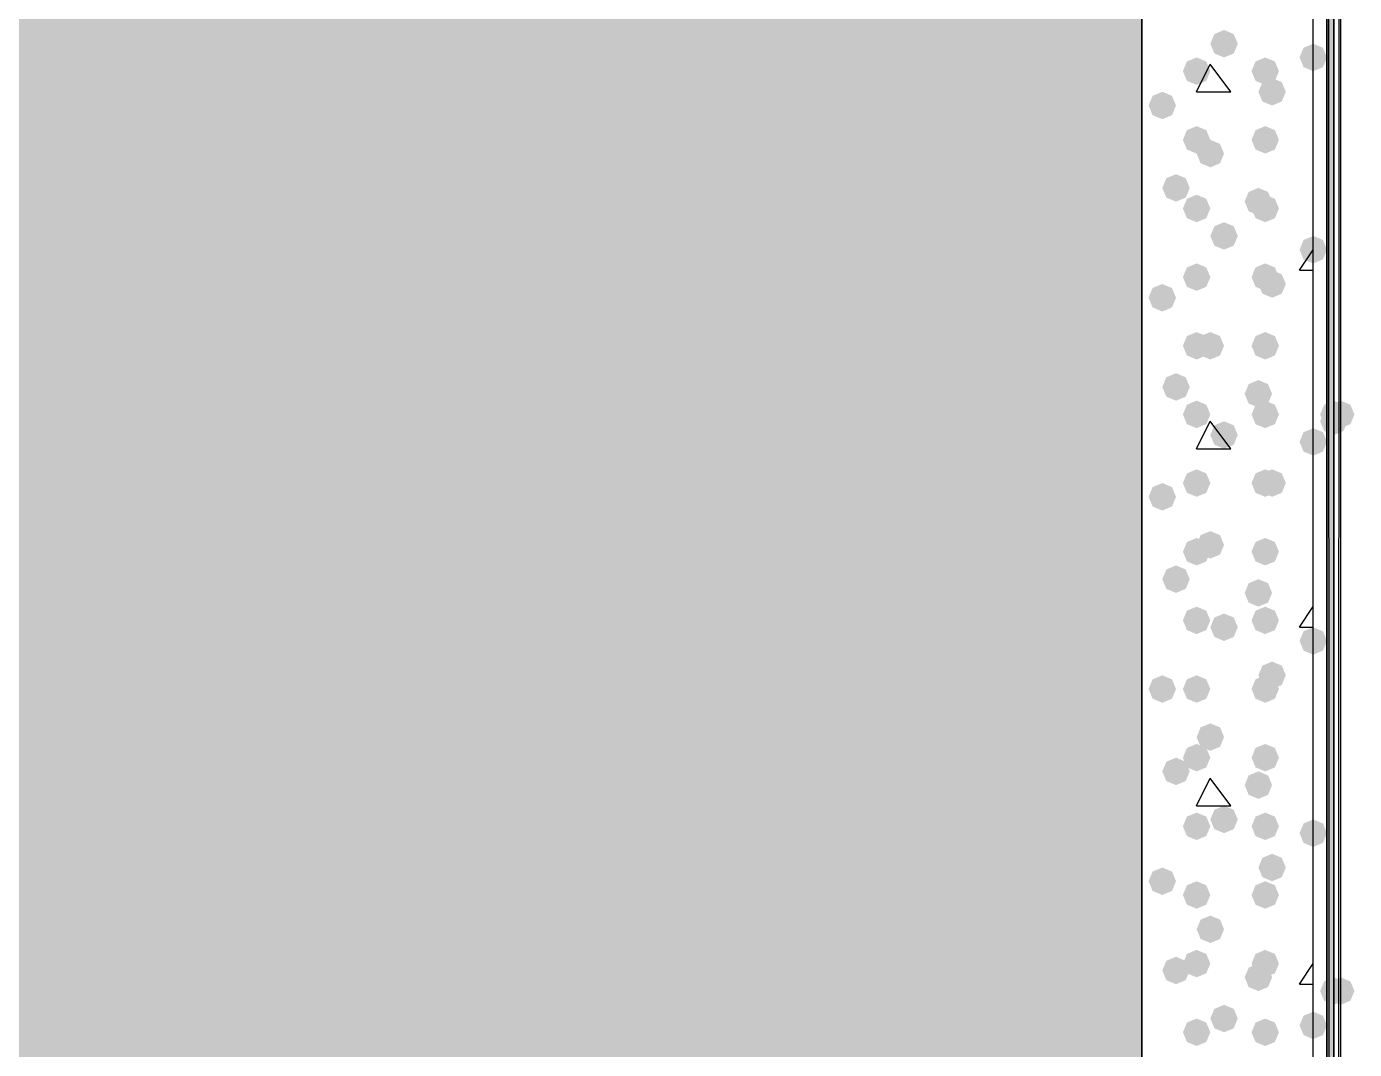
# Model space of a CAD drawing. Header units: millimetres. Extents: x 0 to 420, y 0 to 297.
# Drawn here: x 372.64 to 380.83, y 188.7 to 195.01 of the extents above; entities that cross this region are included whole.
import ezdxf

# ---------------------------------------------------------------- set-up
doc = ezdxf.new("R2010")
doc.units = ezdxf.units.MM
doc.layers.get('0').update_dxf_attribs({"linetype": 'CONTINUOUS'})

msp = doc.modelspace()

# ---------------------------------------------------------------- hatches: boundary and pattern name
at = {"true_color": 0x000007}
h = msp.add_hatch(color=0, dxfattribs=at)
h.paths.add_polyline_path([(380.703667, 228.049667), (380.661333, 228.049667), (380.703667, 84.455)], flags=0)
h.paths.add_polyline_path([(380.661333, 228.049667), (380.703667, 84.455), (380.661333, 84.455)], flags=0)
at = {"true_color": 0x000008}
h = msp.add_hatch(color=0, dxfattribs=at)
h.paths.add_polyline_path([(379.518333, 204.639333), (218.101333, 204.639333), (379.518333, 185.547)], flags=0)
h.paths.add_polyline_path([(218.101333, 204.639333), (379.518333, 185.547), (218.101333, 185.547)], flags=0)
for points in [[(380.111, 194.902667), (380.086129, 194.842871), (380.026333, 194.818), (379.966537, 194.842871), (379.941667, 194.902667), (379.966537, 194.962462), (380.026333, 194.987333), (380.086129, 194.962463)], [(380.661333, 194.818), (380.636462, 194.758204), (380.576667, 194.733333), (380.516871, 194.758204), (380.492, 194.818), (380.516871, 194.877796), (380.576667, 194.902667), (380.636462, 194.877796)], [(379.941667, 194.733333), (379.916796, 194.673537), (379.857, 194.648667), (379.797204, 194.673537), (379.772333, 194.733333), (379.797204, 194.793129), (379.857, 194.818), (379.916796, 194.793129)], [(380.365, 194.733333), (380.340129, 194.673537), (380.280333, 194.648667), (380.220537, 194.673537), (380.195667, 194.733333), (380.220537, 194.793129), (380.280333, 194.818), (380.340129, 194.793129)], [(380.407333, 194.606333), (380.382462, 194.546537), (380.322667, 194.521667), (380.262871, 194.546537), (380.238, 194.606333), (380.262871, 194.666129), (380.322667, 194.691), (380.382462, 194.666129)], [(379.73, 194.521667), (379.705129, 194.461871), (379.645333, 194.437), (379.585537, 194.461871), (379.560667, 194.521667), (379.585537, 194.581462), (379.645333, 194.606333), (379.705129, 194.581463)], [(379.941667, 194.31), (379.916796, 194.250204), (379.857, 194.225333), (379.797204, 194.250204), (379.772333, 194.31), (379.797204, 194.369796), (379.857, 194.394667), (379.916796, 194.369796)], [(380.365, 194.31), (380.340129, 194.250204), (380.280333, 194.225333), (380.220537, 194.250204), (380.195667, 194.31), (380.220537, 194.369796), (380.280333, 194.394667), (380.340129, 194.369796)], [(380.026333, 194.225333), (380.001463, 194.165537), (379.941667, 194.140667), (379.881871, 194.165537), (379.857, 194.225333), (379.881871, 194.285129), (379.941667, 194.31), (380.001462, 194.285129)], [(379.814667, 194.013667), (379.789796, 193.953871), (379.73, 193.929), (379.670204, 193.953871), (379.645333, 194.013667), (379.670204, 194.073462), (379.73, 194.098333), (379.789796, 194.073463)], [(380.322667, 193.929), (380.297796, 193.869204), (380.238, 193.844333), (380.178204, 193.869204), (380.153333, 193.929), (380.178204, 193.988796), (380.238, 194.013667), (380.297796, 193.988796)], [(379.941667, 193.886667), (379.916796, 193.826871), (379.857, 193.802), (379.797204, 193.826871), (379.772333, 193.886667), (379.797204, 193.946462), (379.857, 193.971333), (379.916796, 193.946463)], [(380.365, 193.886667), (380.340129, 193.826871), (380.280333, 193.802), (380.220537, 193.826871), (380.195667, 193.886667), (380.220537, 193.946462), (380.280333, 193.971333), (380.340129, 193.946463)], [(380.111, 193.717333), (380.086129, 193.657537), (380.026333, 193.632667), (379.966537, 193.657537), (379.941667, 193.717333), (379.966537, 193.777129), (380.026333, 193.802), (380.086129, 193.777129)], [(380.661333, 193.632667), (380.636462, 193.572871), (380.576667, 193.548), (380.516871, 193.572871), (380.492, 193.632667), (380.516871, 193.692462), (380.576667, 193.717333), (380.636462, 193.692463)], [(379.941667, 193.463333), (379.916796, 193.403537), (379.857, 193.378667), (379.797204, 193.403537), (379.772333, 193.463333), (379.797204, 193.523129), (379.857, 193.548), (379.916796, 193.523129)], [(380.365, 193.463333), (380.340129, 193.403537), (380.280333, 193.378667), (380.220537, 193.403537), (380.195667, 193.463333), (380.220537, 193.523129), (380.280333, 193.548), (380.340129, 193.523129)], [(380.407333, 193.421), (380.382462, 193.361204), (380.322667, 193.336333), (380.262871, 193.361204), (380.238, 193.421), (380.262871, 193.480796), (380.322667, 193.505667), (380.382462, 193.480796)], [(379.73, 193.336333), (379.705129, 193.276537), (379.645333, 193.251667), (379.585537, 193.276537), (379.560667, 193.336333), (379.585537, 193.396129), (379.645333, 193.421), (379.705129, 193.396129)], [(379.941667, 193.04), (379.916796, 192.980204), (379.857, 192.955333), (379.797204, 192.980204), (379.772333, 193.04), (379.797204, 193.099796), (379.857, 193.124667), (379.916796, 193.099796)], [(380.026333, 193.04), (380.001463, 192.980204), (379.941667, 192.955333), (379.881871, 192.980204), (379.857, 193.04), (379.881871, 193.099796), (379.941667, 193.124667), (380.001462, 193.099796)], [(380.365, 193.04), (380.340129, 192.980204), (380.280333, 192.955333), (380.220537, 192.980204), (380.195667, 193.04), (380.220537, 193.099796), (380.280333, 193.124667), (380.340129, 193.099796)], [(379.814667, 192.786), (379.789796, 192.726204), (379.73, 192.701333), (379.670204, 192.726204), (379.645333, 192.786), (379.670204, 192.845796), (379.73, 192.870667), (379.789796, 192.845796)], [(380.322667, 192.743667), (380.297796, 192.683871), (380.238, 192.659), (380.178204, 192.683871), (380.153333, 192.743667), (380.178204, 192.803462), (380.238, 192.828333), (380.297796, 192.803463)], [(379.941667, 192.616667), (379.916796, 192.556871), (379.857, 192.532), (379.797204, 192.556871), (379.772333, 192.616667), (379.797204, 192.676462), (379.857, 192.701333), (379.916796, 192.676463)], [(380.365, 192.616667), (380.340129, 192.556871), (380.280333, 192.532), (380.220537, 192.556871), (380.195667, 192.616667), (380.220537, 192.676462), (380.280333, 192.701333), (380.340129, 192.676463)], [(380.111, 192.489667), (380.086129, 192.429871), (380.026333, 192.405), (379.966537, 192.429871), (379.941667, 192.489667), (379.966537, 192.549462), (380.026333, 192.574333), (380.086129, 192.549463)], [(380.661333, 192.447333), (380.636462, 192.387537), (380.576667, 192.362667), (380.516871, 192.387537), (380.492, 192.447333), (380.516871, 192.507129), (380.576667, 192.532), (380.636462, 192.507129)], [(379.941667, 192.193333), (379.916796, 192.133537), (379.857, 192.108667), (379.797204, 192.133537), (379.772333, 192.193333), (379.797204, 192.253129), (379.857, 192.278), (379.916796, 192.253129)], [(380.365, 192.193333), (380.340129, 192.133537), (380.280333, 192.108667), (380.220537, 192.133537), (380.195667, 192.193333), (380.220537, 192.253129), (380.280333, 192.278), (380.340129, 192.253129)], [(380.407333, 192.193333), (380.382462, 192.133537), (380.322667, 192.108667), (380.262871, 192.133537), (380.238, 192.193333), (380.262871, 192.253129), (380.322667, 192.278), (380.382462, 192.253129)], [(379.73, 192.108667), (379.705129, 192.048871), (379.645333, 192.024), (379.585537, 192.048871), (379.560667, 192.108667), (379.585537, 192.168462), (379.645333, 192.193333), (379.705129, 192.168463)], [(379.941667, 191.77), (379.916796, 191.710204), (379.857, 191.685333), (379.797204, 191.710204), (379.772333, 191.77), (379.797204, 191.829796), (379.857, 191.854667), (379.916796, 191.829796)], [(380.026333, 191.812333), (380.001463, 191.752537), (379.941667, 191.727667), (379.881871, 191.752537), (379.857, 191.812333), (379.881871, 191.872129), (379.941667, 191.897), (380.001462, 191.872129)], [(380.365, 191.77), (380.340129, 191.710204), (380.280333, 191.685333), (380.220537, 191.710204), (380.195667, 191.77), (380.220537, 191.829796), (380.280333, 191.854667), (380.340129, 191.829796)], [(379.814667, 191.600667), (379.789796, 191.540871), (379.73, 191.516), (379.670204, 191.540871), (379.645333, 191.600667), (379.670204, 191.660462), (379.73, 191.685333), (379.789796, 191.660463)], [(380.322667, 191.516), (380.297796, 191.456204), (380.238, 191.431333), (380.178204, 191.456204), (380.153333, 191.516), (380.178204, 191.575796), (380.238, 191.600667), (380.297796, 191.575796)], [(379.941667, 191.346667), (379.916796, 191.286871), (379.857, 191.262), (379.797204, 191.286871), (379.772333, 191.346667), (379.797204, 191.406462), (379.857, 191.431333), (379.916796, 191.406463)], [(380.111, 191.304333), (380.086129, 191.244537), (380.026333, 191.219667), (379.966537, 191.244537), (379.941667, 191.304333), (379.966537, 191.364129), (380.026333, 191.389), (380.086129, 191.364129)], [(380.365, 191.346667), (380.340129, 191.286871), (380.280333, 191.262), (380.220537, 191.286871), (380.195667, 191.346667), (380.220537, 191.406462), (380.280333, 191.431333), (380.340129, 191.406463)], [(380.661333, 191.219667), (380.636462, 191.159871), (380.576667, 191.135), (380.516871, 191.159871), (380.492, 191.219667), (380.516871, 191.279462), (380.576667, 191.304333), (380.636462, 191.279463)], [(380.407333, 191.008), (380.382462, 190.948204), (380.322667, 190.923333), (380.262871, 190.948204), (380.238, 191.008), (380.262871, 191.067796), (380.322667, 191.092667), (380.382462, 191.067796)], [(379.73, 190.923333), (379.705129, 190.863537), (379.645333, 190.838667), (379.585537, 190.863537), (379.560667, 190.923333), (379.585537, 190.983129), (379.645333, 191.008), (379.705129, 190.983129)], [(379.941667, 190.923333), (379.916796, 190.863537), (379.857, 190.838667), (379.797204, 190.863537), (379.772333, 190.923333), (379.797204, 190.983129), (379.857, 191.008), (379.916796, 190.983129)], [(380.365, 190.923333), (380.340129, 190.863537), (380.280333, 190.838667), (380.220537, 190.863537), (380.195667, 190.923333), (380.220537, 190.983129), (380.280333, 191.008), (380.340129, 190.983129)], [(380.026333, 190.627), (380.001463, 190.567204), (379.941667, 190.542333), (379.881871, 190.567204), (379.857, 190.627), (379.881871, 190.686796), (379.941667, 190.711667), (380.001462, 190.686796)], [(379.941667, 190.5), (379.916796, 190.440204), (379.857, 190.415333), (379.797204, 190.440204), (379.772333, 190.5), (379.797204, 190.559796), (379.857, 190.584667), (379.916796, 190.559796)], [(380.365, 190.5), (380.340129, 190.440204), (380.280333, 190.415333), (380.220537, 190.440204), (380.195667, 190.5), (380.220537, 190.559796), (380.280333, 190.584667), (380.340129, 190.559796)], [(379.814667, 190.415333), (379.789796, 190.355537), (379.73, 190.330667), (379.670204, 190.355537), (379.645333, 190.415333), (379.670204, 190.475129), (379.73, 190.5), (379.789796, 190.475129)], [(380.322667, 190.330667), (380.297796, 190.270871), (380.238, 190.246), (380.178204, 190.270871), (380.153333, 190.330667), (380.178204, 190.390462), (380.238, 190.415333), (380.297796, 190.390463)], [(379.941667, 190.076667), (379.916796, 190.016871), (379.857, 189.992), (379.797204, 190.016871), (379.772333, 190.076667), (379.797204, 190.136462), (379.857, 190.161333), (379.916796, 190.136463)], [(380.111, 190.119), (380.086129, 190.059204), (380.026333, 190.034333), (379.966537, 190.059204), (379.941667, 190.119), (379.966537, 190.178796), (380.026333, 190.203667), (380.086129, 190.178796)], [(380.365, 190.076667), (380.340129, 190.016871), (380.280333, 189.992), (380.220537, 190.016871), (380.195667, 190.076667), (380.220537, 190.136462), (380.280333, 190.161333), (380.340129, 190.136463)], [(380.661333, 190.034333), (380.636462, 189.974538), (380.576667, 189.949667), (380.516871, 189.974538), (380.492, 190.034333), (380.516871, 190.094129), (380.576667, 190.119), (380.636462, 190.094129)], [(380.407333, 189.822667), (380.382462, 189.762871), (380.322667, 189.738), (380.262871, 189.762871), (380.238, 189.822667), (380.262871, 189.882462), (380.322667, 189.907333), (380.382462, 189.882463)], [(379.73, 189.738), (379.705129, 189.678204), (379.645333, 189.653333), (379.585537, 189.678204), (379.560667, 189.738), (379.585537, 189.797796), (379.645333, 189.822667), (379.705129, 189.797796)], [(379.941667, 189.653333), (379.916796, 189.593537), (379.857, 189.568667), (379.797204, 189.593537), (379.772333, 189.653333), (379.797204, 189.713129), (379.857, 189.738), (379.916796, 189.713129)], [(380.365, 189.653333), (380.340129, 189.593537), (380.280333, 189.568667), (380.220537, 189.593537), (380.195667, 189.653333), (380.220537, 189.713129), (380.280333, 189.738), (380.340129, 189.713129)], [(380.026333, 189.441667), (380.001463, 189.381871), (379.941667, 189.357), (379.881871, 189.381871), (379.857, 189.441667), (379.881871, 189.501462), (379.941667, 189.526333), (380.001462, 189.501463)], [(379.941667, 189.23), (379.916796, 189.170204), (379.857, 189.145333), (379.797204, 189.170204), (379.772333, 189.23), (379.797204, 189.289796), (379.857, 189.314667), (379.916796, 189.289796)], [(380.365, 189.23), (380.340129, 189.170204), (380.280333, 189.145333), (380.220537, 189.170204), (380.195667, 189.23), (380.220537, 189.289796), (380.280333, 189.314667), (380.340129, 189.289796)], [(379.814667, 189.187667), (379.789796, 189.127871), (379.73, 189.103), (379.670204, 189.127871), (379.645333, 189.187667), (379.670204, 189.247462), (379.73, 189.272333), (379.789796, 189.247463)], [(380.322667, 189.145333), (380.297796, 189.085537), (380.238, 189.060667), (380.178204, 189.085537), (380.153333, 189.145333), (380.178204, 189.205129), (380.238, 189.23), (380.297796, 189.205129)], [(380.111, 188.891333), (380.086129, 188.831537), (380.026333, 188.806667), (379.966537, 188.831537), (379.941667, 188.891333), (379.966537, 188.951129), (380.026333, 188.976), (380.086129, 188.951129)], [(380.661333, 188.849), (380.636462, 188.789204), (380.576667, 188.764333), (380.516871, 188.789204), (380.492, 188.849), (380.516871, 188.908796), (380.576667, 188.933667), (380.636462, 188.908796)], [(379.941667, 188.806667), (379.916796, 188.746871), (379.857, 188.722), (379.797204, 188.746871), (379.772333, 188.806667), (379.797204, 188.866462), (379.857, 188.891333), (379.916796, 188.866463)], [(380.365, 188.806667), (380.340129, 188.746871), (380.280333, 188.722), (380.220537, 188.746871), (380.195667, 188.806667), (380.220537, 188.866462), (380.280333, 188.891333), (380.340129, 188.866463)]]:
    msp.add_hatch(color=0, dxfattribs=at).paths.add_polyline_path(points, flags=0)
at = {"true_color": 0x0000fe}
for points in [[(380.788333, 192.616667), (380.763462, 192.556871), (380.703667, 192.532), (380.643871, 192.556871), (380.619, 192.616667), (380.643871, 192.676462), (380.703667, 192.701333), (380.763462, 192.676463)], [(380.830667, 192.616667), (380.805796, 192.556871), (380.746, 192.532), (380.686204, 192.556871), (380.661333, 192.616667), (380.686204, 192.676462), (380.746, 192.701333), (380.805796, 192.676463)], [(380.788333, 192.574333), (380.763462, 192.514537), (380.703667, 192.489667), (380.643871, 192.514537), (380.619, 192.574333), (380.643871, 192.634129), (380.703667, 192.659), (380.763462, 192.634129)], [(380.788333, 192.574333), (380.763462, 192.514537), (380.703667, 192.489667), (380.643871, 192.514537), (380.619, 192.574333), (380.643871, 192.634129), (380.703667, 192.659), (380.763462, 192.634129)], [(380.788333, 189.060667), (380.763462, 189.000871), (380.703667, 188.976), (380.643871, 189.000871), (380.619, 189.060667), (380.643871, 189.120462), (380.703667, 189.145333), (380.763462, 189.120463)], [(380.788333, 189.060667), (380.763462, 189.000871), (380.703667, 188.976), (380.643871, 189.000871), (380.619, 189.060667), (380.643871, 189.120462), (380.703667, 189.145333), (380.763462, 189.120463)], [(380.788333, 189.060667), (380.763462, 189.000871), (380.703667, 188.976), (380.643871, 189.000871), (380.619, 189.060667), (380.643871, 189.120462), (380.703667, 189.145333), (380.763462, 189.120463)], [(380.830667, 189.060667), (380.805796, 189.000871), (380.746, 188.976), (380.686204, 189.000871), (380.661333, 189.060667), (380.686204, 189.120462), (380.746, 189.145333), (380.805796, 189.120463)]]:
    msp.add_hatch(color=0, dxfattribs=at).paths.add_polyline_path(points, flags=0)

# ---------------------------------------------------------------- linework, layer by layer
at = {"color": 0, "true_color": 0x000007}
for points in [[(380.746, 84.412667), (380.746, 228.092), (380.703667, 228.092)], [(380.661333, 228.049667), (380.661333, 84.455)], [(380.703667, 228.049667), (380.703667, 84.412667)], [(380.703667, 228.049667), (380.703667, 84.455), (380.703667, 84.412667)], [(379.518333, 204.639333), (379.518333, 185.547)], [(380.576667, 185.547), (380.576667, 204.639333)]]:
    msp.add_lwpolyline(points, dxfattribs=at)
for points in [[(380.703667, 228.049667), (380.661333, 228.049667), (380.703667, 84.455)], [(380.661333, 228.049667), (380.703667, 84.455), (380.661333, 84.455)], [(380.746, 228.049667), (380.703667, 228.049667), (380.703667, 84.412667)], [(380.703667, 228.049667), (380.703667, 84.412667)]]:
    msp.add_lwpolyline(points, close=True, dxfattribs=at)
at = {"color": 0, "true_color": 0x000008}
msp.add_lwpolyline([(379.518333, 204.639333), (218.101333, 204.639333), (379.518333, 185.547)], close=True, dxfattribs=at)
for points in [[(379.857, 194.606333), (379.941667, 194.775667)], [(380.068667, 194.606333), (379.941667, 194.775667)], [(379.857, 194.606333), (380.068667, 194.606333)], [(380.492, 193.505667), (380.576667, 193.632667)], [(380.492, 193.505667), (380.576667, 193.505667)], [(379.857, 192.405), (379.941667, 192.574333)], [(380.068667, 192.405), (379.941667, 192.574333)], [(379.857, 192.405), (380.068667, 192.405)], [(380.492, 191.304333), (380.576667, 191.431333)], [(380.492, 191.304333), (380.576667, 191.304333)], [(379.857, 190.203667), (379.941667, 190.373)], [(380.068667, 190.203667), (379.941667, 190.373)], [(379.857, 190.203667), (380.068667, 190.203667)], [(380.492, 189.103), (380.576667, 189.23)], [(380.492, 189.103), (380.576667, 189.103)]]:
    msp.add_lwpolyline(points, dxfattribs=at)

doc.saveas('drawing.dxf')
